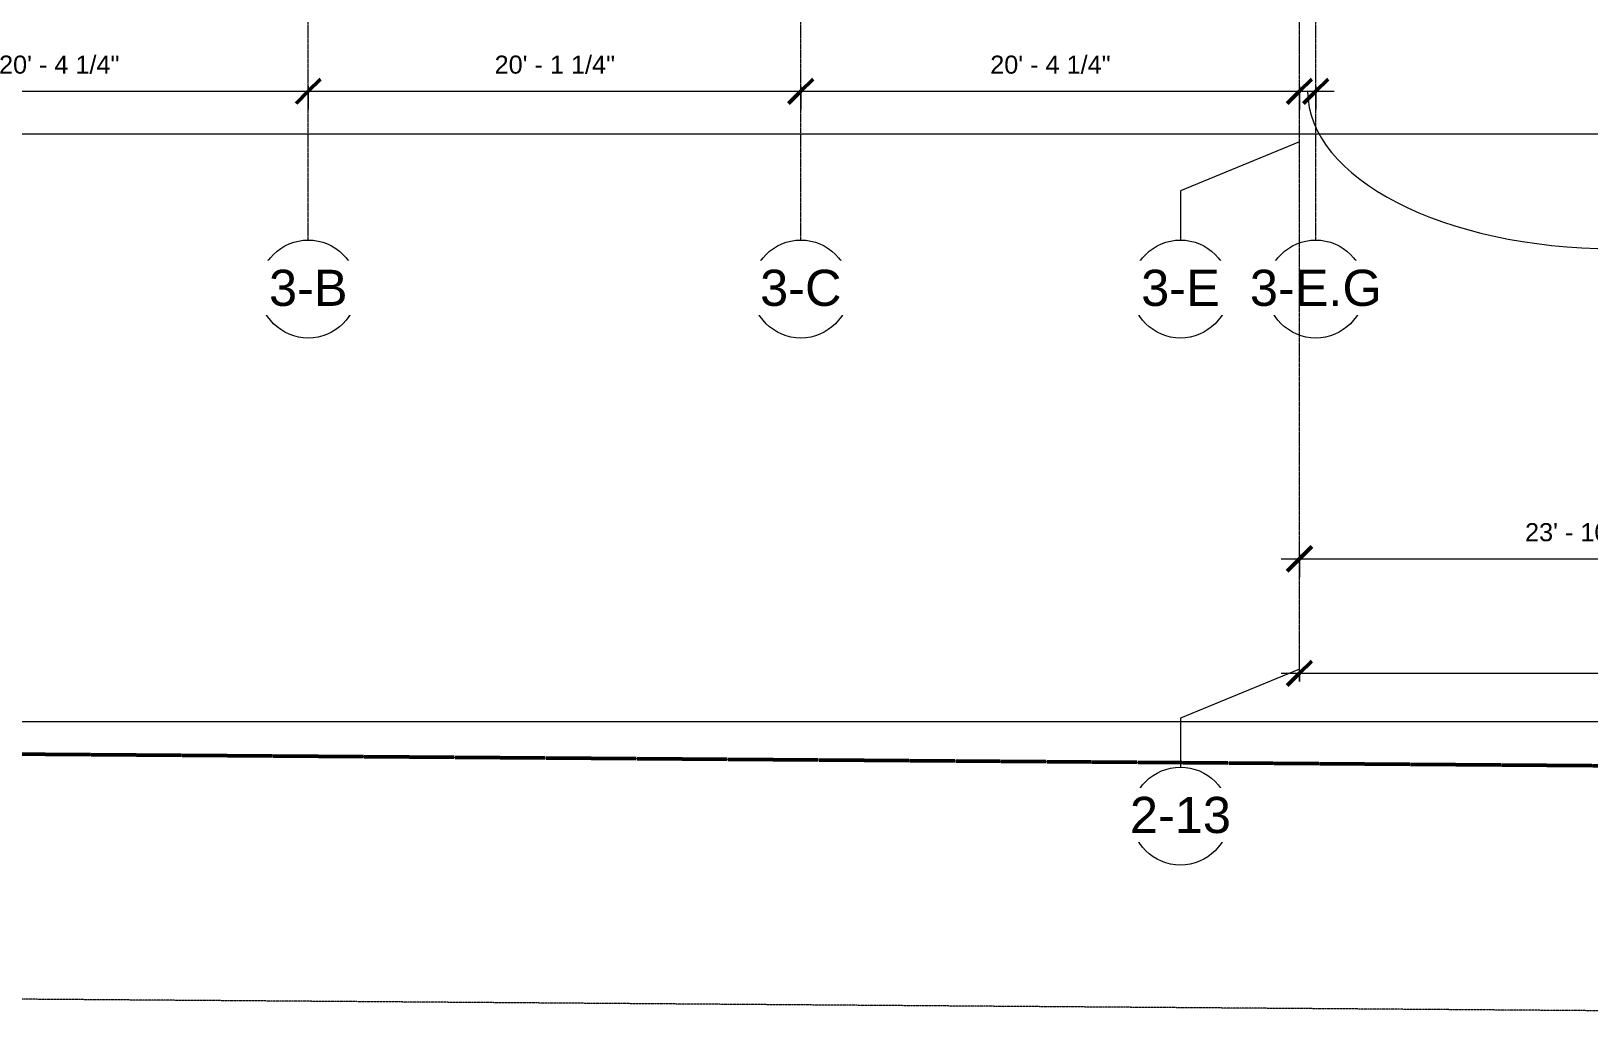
# Model space of a CAD drawing. Header units: inches. Extents: x 15537 to 31673, y -30778 to -16067.
# Drawn here: x 22178 to 22941, y -23536 to -23053 of the extents above; entities that cross this region are included whole.
import ezdxf

# ---------------------------------------------------------------- set-up
doc = ezdxf.new("R2010")
doc.units = ezdxf.units.IN
doc.header["$MEASUREMENT"] = 0
for name, pattern in [('Center 1_4_', [0.53125, 0.25, -0.09375, 0.09375, -0.09375]), ('Grid Line 1_2_', [0.875, 0.5, -0.125, 0.125, -0.125]), ('Hidden', [0.28125, 0.1875, -0.09375])]:
    doc.linetypes.add(name, pattern=pattern)
for name, color, linetype, lineweight in [('A-ANNO-DIMS', 211, 'Continuous', 9), ('A-ANNO-DIMS-96', 211, 'Continuous', 9), ('A-PROP-SBCK', 71, 'Hidden', 50), ('Conc', 7, 'Continuous', 9), ('EOP-PR', 4, 'Continuous', 9), ('PROP', 3, 'Center 1_4_', 9), ('S-GRID', 1, 'Continuous', 9), ('S-GRID-IDEN', 1, 'Continuous', 9)]:
    doc.layers.add(name, color=color, linetype=linetype, lineweight=lineweight)
doc.styles.add('Arial', font='arial.ttf', dxfattribs={"height": 17.703593})
doc.styles.add('Arial_1', font='arial.ttf', dxfattribs={"height": 8.851796})
doc.dimstyles.new('Linear_-_3_32__Arial', dxfattribs={"dimscale": 12, "dimtxt": 9, "dimasz": 1, "dimexe": 0.75, "dimexo": 0.5, "dimgap": 0.5, "dimtad": 1, "dimdec": 4, "dimrnd": 0.0625, "dimzin": 1, "dimdsep": 46, "dimlunit": 4, "dimtxsty": 'Arial_1', "dimblk1": 'OBLIQUE', "dimblk2": 'OBLIQUE', "dimsah": 1, "dimcen": 0.09, "dimdle": 0.75, "dimazin": 0, "dimtfac": 1, "dimtdec": 4, "dimtix": 1, "dimtmove": 1, "dimatfit": 3, "dimfxl": 1, "dimtvp": 1, "dimtfill": 1, "dimfrac": 2, "dimtolj": 1, "dimtzin": 0, "dimarcsym": 2})
doc.dimstyles.new('Linear_-_3_32__Arial_1', dxfattribs={"dimscale": 12, "dimtxt": 9, "dimasz": 1, "dimexe": 0.75, "dimexo": 0.5, "dimgap": 0.5, "dimtad": 1, "dimdec": 4, "dimrnd": 0.0625, "dimzin": 1, "dimdsep": 46, "dimlunit": 4, "dimtxsty": 'Arial_1', "dimblk1": 'OBLIQUE', "dimblk2": 'OBLIQUE', "dimsah": 1, "dimcen": 0.09, "dimdle": 0.75, "dimazin": 0, "dimtfac": 1, "dimtdec": 4, "dimtix": 1, "dimtmove": 0, "dimatfit": 3, "dimfxl": 1, "dimtvp": 1, "dimtfill": 1, "dimfrac": 2, "dimtolj": 1, "dimtzin": 0, "dimarcsym": 2})

# ---------------------------------------------------------------- blocks, each defined once
blk = doc.blocks.new('Grid - Grid Head - Circle-14747-First Floor Plan - Enlarged')
at = {"layer": 'S-GRID-IDEN'}
blk.add_circle((0, 0), 0.25, dxfattribs=at)
blk = doc.blocks.new('DIMBLOCK13-First Floor Plan - Enlarged')
at = {"layer": 'A-ANNO-DIMS-96', "lineweight": 50}
for p, q in [((22069.64, -23082.26), (22075.64, -23076.26)), ((22313.89, -23082.26), (22319.89, -23076.26)), ((22069.64, -23082.26), (22063.64, -23088.26)), ((22313.89, -23082.26), (22307.89, -23088.26))]:
    blk.add_line(p, q, dxfattribs=at)
at = {"layer": 'A-ANNO-DIMS-96'}
for p, q in [((22069.64, -23079.78), (22069.64, -23091.26)), ((22069.64, -23082.26), (22069.64, -23079.78)), ((22313.89, -23079.78), (22313.89, -23091.26)), ((22313.89, -23082.26), (22313.89, -23079.78)), ((22069.64, -23082.26), (22313.89, -23082.26))]:
    blk.add_line(p, q, dxfattribs=at)
at = {"layer": 'A-ANNO-DIMS-96', "color": 0, "insert": (22162.41, -23064.78), "char_height": 8.8518, "width": 70.4492, "attachment_point": 1, "line_spacing_factor": 0.938532, "style": 'Arial_1', "bg_fill": 3, "box_fill_scale": 1.25, "bg_fill_color": 0, "bg_fill_transparency": 0}
blk.add_mtext('20\' - 4 1/4"', dxfattribs=at)
blk = doc.blocks.new('_Oblique')
at = {"color": 0, "linetype": 'ByBlock', "lineweight": -2}
blk.add_line((-0.5, -0.5), (0.5, 0.5), dxfattribs=at)
blk = doc.blocks.new('DIMBLOCK14-First Floor Plan - Enlarged')
at = {"layer": 'A-ANNO-DIMS-96', "lineweight": 50}
for p, q in [((22313.89, -23082.26), (22319.89, -23076.26)), ((22555.14, -23082.26), (22561.14, -23076.26)), ((22313.89, -23082.26), (22307.89, -23088.26)), ((22555.14, -23082.26), (22549.14, -23088.26))]:
    blk.add_line(p, q, dxfattribs=at)
at = {"layer": 'A-ANNO-DIMS-96'}
for p, q in [((22313.89, -23079.78), (22313.89, -23091.26)), ((22313.89, -23082.26), (22313.89, -23079.78)), ((22555.14, -23079.78), (22555.14, -23091.26)), ((22555.14, -23082.26), (22555.14, -23079.78)), ((22313.89, -23082.26), (22555.14, -23082.26))]:
    blk.add_line(p, q, dxfattribs=at)
at = {"layer": 'A-ANNO-DIMS-96', "color": 0, "insert": (22405.16, -23064.78), "char_height": 8.8518, "width": 70.4492, "attachment_point": 1, "line_spacing_factor": 0.938532, "style": 'Arial_1', "bg_fill": 3, "box_fill_scale": 1.25, "bg_fill_color": 0, "bg_fill_transparency": 0}
blk.add_mtext('20\' - 1 1/4"', dxfattribs=at)
blk = doc.blocks.new('DIMBLOCK15-First Floor Plan - Enlarged')
at = {"layer": 'A-ANNO-DIMS-96', "lineweight": 50}
for p, q in [((22555.14, -23082.26), (22561.14, -23076.26)), ((22799.39, -23082.26), (22805.39, -23076.26)), ((22555.14, -23082.26), (22549.14, -23088.26)), ((22799.39, -23082.26), (22793.39, -23088.26))]:
    blk.add_line(p, q, dxfattribs=at)
at = {"layer": 'A-ANNO-DIMS-96'}
for p, q in [((22555.14, -23079.78), (22555.14, -23091.26)), ((22555.14, -23082.26), (22555.14, -23079.78)), ((22799.39, -23079.78), (22799.39, -23091.26)), ((22799.39, -23082.26), (22799.39, -23079.78)), ((22555.14, -23082.26), (22799.39, -23082.26))]:
    blk.add_line(p, q, dxfattribs=at)
at = {"layer": 'A-ANNO-DIMS-96', "color": 0, "insert": (22647.91, -23064.78), "char_height": 8.8518, "width": 70.4492, "attachment_point": 1, "line_spacing_factor": 0.938532, "style": 'Arial_1', "bg_fill": 3, "box_fill_scale": 1.25, "bg_fill_color": 0, "bg_fill_transparency": 0}
blk.add_mtext('20\' - 4 1/4"', dxfattribs=at)
blk = doc.blocks.new('DIMBLOCK16-First Floor Plan - Enlarged')
at = {"layer": 'A-ANNO-DIMS-96', "lineweight": 50}
for p, q in [((22799.39, -23082.26), (22805.39, -23076.26)), ((22807.39, -23082.26), (22813.39, -23076.26)), ((22799.39, -23082.26), (22793.39, -23088.26)), ((22807.39, -23082.26), (22801.39, -23088.26))]:
    blk.add_line(p, q, dxfattribs=at)
at = {"layer": 'A-ANNO-DIMS-96'}
for p, q in [((22799.39, -23079.78), (22799.39, -23091.26)), ((22799.39, -23082.26), (22799.39, -23079.78)), ((22807.39, -23079.78), (22807.39, -23091.26)), ((22807.39, -23082.26), (22807.39, -23079.78)), ((22799.39, -23082.26), (22816.39, -23082.26))]:
    blk.add_line(p, q, dxfattribs=at)
blk.add_ellipse((22953.08, -23082.26), major_axis=(149.69, 0), ratio=0.514723, start_param=3.141593, end_param=4.712389, dxfattribs=at)
at = {"layer": 'A-ANNO-DIMS-96', "color": 0, "insert": (22953.08, -23154.75), "char_height": 8.8518, "width": 168.9785, "attachment_point": 1, "line_spacing_factor": 0.938532, "style": 'Arial_1', "bg_fill": 3, "box_fill_scale": 1.25, "bg_fill_color": 0, "bg_fill_transparency": 0}
blk.add_mtext('0\' - 8" GIRT @ PARAPET', dxfattribs=at)
blk = doc.blocks.new('DIMBLOCK17-First Floor Plan - Enlarged')
at = {"layer": 'A-ANNO-DIMS-96', "lineweight": 50}
for p, q in [((22799.39, -23311.23), (22805.39, -23305.23)), ((23085.89, -23311.23), (23091.89, -23305.23)), ((22799.39, -23311.23), (22793.39, -23317.23)), ((23085.89, -23311.23), (23079.89, -23317.23))]:
    blk.add_line(p, q, dxfattribs=at)
at = {"layer": 'A-ANNO-DIMS-96'}
for p, q in [((22799.39, -23308.75), (22799.39, -23320.23)), ((22799.39, -23311.23), (22799.39, -23308.75)), ((23085.89, -23308.75), (23085.89, -23320.23)), ((23085.89, -23311.23), (23085.89, -23308.75)), ((22790.39, -23311.23), (23085.89, -23311.23))]:
    blk.add_line(p, q, dxfattribs=at)
at = {"layer": 'A-ANNO-DIMS-96', "color": 0, "insert": (22909.89, -23293.75), "char_height": 8.8518, "width": 78.5908, "attachment_point": 1, "line_spacing_factor": 0.938532, "style": 'Arial_1', "bg_fill": 3, "box_fill_scale": 1.25, "bg_fill_color": 0, "bg_fill_transparency": 0}
blk.add_mtext('23\' - 10 1/2"', dxfattribs=at)
blk = doc.blocks.new('DIMBLOCK41-First Floor Plan - Enlarged')
at = {"layer": 'A-ANNO-DIMS-96'}
for p, q in [((22799.39, -23371.24), (22799.39, -23358.3)), ((26281.39, -23371.24), (26281.39, -23358.3)), ((22790.39, -23367.3), (26290.39, -23367.3)), ((22799.39, -23367.3), (22799.39, -23371.24)), ((26281.39, -23367.3), (26281.39, -23371.24))]:
    blk.add_line(p, q, dxfattribs=at)
at = {"layer": 'A-ANNO-DIMS-96', "lineweight": 50}
for p, q in [((22799.39, -23367.3), (22805.39, -23361.3)), ((26281.39, -23367.3), (26287.39, -23361.3)), ((22799.39, -23367.3), (22793.39, -23373.3)), ((26281.39, -23367.3), (26275.39, -23373.3))]:
    blk.add_line(p, q, dxfattribs=at)
at = {"layer": 'A-ANNO-DIMS-96', "color": 0, "insert": (24517.89, -23349.82), "char_height": 8.852, "width": 54, "attachment_point": 1, "line_spacing_factor": 0.938532, "style": 'Arial_1', "bg_fill": 3, "box_fill_scale": 1.25, "bg_fill_color": 0, "bg_fill_transparency": 0}
blk.add_mtext('290\' - 2"', dxfattribs=at)

msp = doc.modelspace()

# ---------------------------------------------------------------- linework, layer by layer
at = {"layer": 'A-PROP-SBCK'}
msp.add_line((23472.14519, -23416.4005), (21404.23523, -23401.2537), dxfattribs=at)
at = {"layer": 'Conc'}
msp.add_line((22031.23523, -23103.08555), (23200.60772, -23103.08555), dxfattribs=at)
at = {"layer": 'EOP-PR'}
msp.add_line((23326.51184, -23391.08555), (20912.23523, -23391.08555), dxfattribs=at)
at = {"layer": 'PROP'}
msp.add_line((23352.16147, -23535.52488), (20984.23523, -23518.18055), dxfattribs=at)
at = {"layer": 'S-GRID', "linetype": 'Grid Line 1_2_'}
for p, q in [((22313.89023, -23155.1009), (22313.89023, -20130.84867)), ((22555.14023, -23155.1009), (22555.14023, -20130.84867)), ((22799.39023, -23107.1009), (22799.39023, -22458.60508)), ((22807.39023, -23155.1009), (22807.39023, -22458.60508))]:
    msp.add_line(p, q, dxfattribs=at)
at = {"layer": 'S-GRID'}
for p, q in [((22799.39023, -23107.1009), (22741.09373, -23131.1009)), ((22741.09373, -23131.1009), (22741.09373, -23155.1009)), ((22799.39023, -23365.24119), (22741.09373, -23389.24119)), ((22741.09373, -23389.24119), (22741.09373, -23413.24119))]:
    msp.add_line(p, q, dxfattribs=at)

# ---------------------------------------------------------------- block references
at = {"layer": 'S-GRID-IDEN', "xscale": 95.99999999999994, "yscale": 95.99999999999994, "zscale": 95.99999999999994}
for p in [(22313.89023, -23179.1009), (22555.14023, -23179.1009), (22807.39023, -23179.1009), (22741.09373, -23437.24119)]:
    msp.add_blockref('Grid - Grid Head - Circle-14747-First Floor Plan - Enlarged', p, dxfattribs=at)

# ---------------------------------------------------------------- next in the draw order: texts
at = {"layer": 'S-GRID-IDEN', "char_height": 17.703593, "attachment_point": 2, "line_spacing_factor": 0.938532, "style": 'Arial', "bg_fill": 3, "box_fill_scale": 1.25, "bg_fill_color": 0, "bg_fill_transparency": 0}
for s, insert, width in [('3-B', (22313.88561, -23169.66403), 45.792), ('3-C', (22555.13561, -23169.66403), 47.304), ('3-E.G', (22807.38561, -23169.66403), 76.896), ('2-13', (22741.08912, -23427.80432), 58.968)]:
    msp.add_mtext(s, dxfattribs=dict(at, insert=insert, width=width))

# ---------------------------------------------------------------- next in the draw order: dimensions: what is measured, and where the dimension line sits
at = {"layer": 'A-ANNO-DIMS'}
dim = msp.add_linear_dim(base=(22313.89023, -23082.26405), p1=(22069.64023, -23073.77877), p2=(22313.89023, -23073.77877), dimstyle='Linear_-_3_32__Arial_1', override={"dimpost": '<>', "dimfxl": 244.25}, dxfattribs=at)
dim.commit()
dim.dimension.update_dxf_attribs({"geometry": 'DIMBLOCK13-First Floor Plan - Enlarged', "text_midpoint": (22191.76523, -23071.6872)})

# ---------------------------------------------------------------- next in the draw order: linework, layer by layer
at = {"layer": 'S-GRID', "linetype": 'Grid Line 1_2_'}
msp.add_line((22799.39023, -23365.24119), (22799.39023, -22542.60508), dxfattribs=at)

# ---------------------------------------------------------------- next in the draw order: block references
at = {"layer": 'S-GRID-IDEN', "xscale": 95.99999999999994, "yscale": 95.99999999999994, "zscale": 95.99999999999994}
msp.add_blockref('Grid - Grid Head - Circle-14747-First Floor Plan - Enlarged', (22741.09373, -23179.1009), dxfattribs=at)

# ---------------------------------------------------------------- next in the draw order: dimensions: what is measured, and where the dimension line sits
at = {"layer": 'A-ANNO-DIMS'}
dim = msp.add_linear_dim(base=(22555.14023, -23082.26405), p1=(22313.89023, -23073.77877), p2=(22555.14023, -23073.77877), dimstyle='Linear_-_3_32__Arial_1', override={"dimpost": '<>', "dimfxl": 241.25}, dxfattribs=at)
dim.commit()
dim.dimension.update_dxf_attribs({"geometry": 'DIMBLOCK14-First Floor Plan - Enlarged', "text_midpoint": (22434.51523, -23071.6872)})

# ---------------------------------------------------------------- next in the draw order: texts
at = {"layer": 'S-GRID-IDEN', "insert": (22741.08912, -23169.66403), "char_height": 17.703593, "width": 45.792, "attachment_point": 2, "line_spacing_factor": 0.938532, "style": 'Arial', "bg_fill": 3, "box_fill_scale": 1.25, "bg_fill_color": 0, "bg_fill_transparency": 0}
msp.add_mtext('3-E', dxfattribs=at)

# ---------------------------------------------------------------- next in the draw order: dimensions: what is measured, and where the dimension line sits
at = {"layer": 'A-ANNO-DIMS'}
for base, p1, p2, override, picture, middle in [((22799.39023, -23082.26405), (22555.14023, -23073.77877), (22799.39023, -23073.77877), {"dimpost": '<>', "dimfxl": 244.25}, 'DIMBLOCK15-First Floor Plan - Enlarged', (22677.26523, -23071.6872)), ((23085.89023, -23311.23099), (22799.39023, -23302.74571), (23085.89023, -23302.74571), {"dimpost": '<>', "dimfxl": 286.5}, 'DIMBLOCK17-First Floor Plan - Enlarged', (22942.64023, -23300.65112)), ((26281.39023, -23367.30155), (22799.39023, -23365.24119), (26281.39023, -23365.24119), {"dimpost": '<>', "dimfxl": 3482}, 'DIMBLOCK41-First Floor Plan - Enlarged', (24540.39023, -23356.78206))]:
    dim = msp.add_linear_dim(base=base, p1=p1, p2=p2, dimstyle='Linear_-_3_32__Arial_1', override=override, dxfattribs=at)
    dim.commit()
    dim.dimension.update_dxf_attribs({"geometry": picture, "text_midpoint": middle})

# ---------------------------------------------------------------- next in the draw order: dimensions: what is measured, and where the dimension line sits
dim = msp.add_linear_dim(base=(22807.39023, -23082.26405), p1=(22799.39023, -23073.77877), p2=(22807.39023, -23073.77877), dimstyle='Linear_-_3_32__Arial', override={"dimpost": '<>GIRT @ PARAPET', "dimfxl": 8}, dxfattribs=at)
dim.commit()
dim.dimension.update_dxf_attribs({"geometry": 'DIMBLOCK16-First Floor Plan - Enlarged', "text_midpoint": (23037.56817, -23160.65395), "dimtype": 160})

doc.saveas('drawing.dxf')
